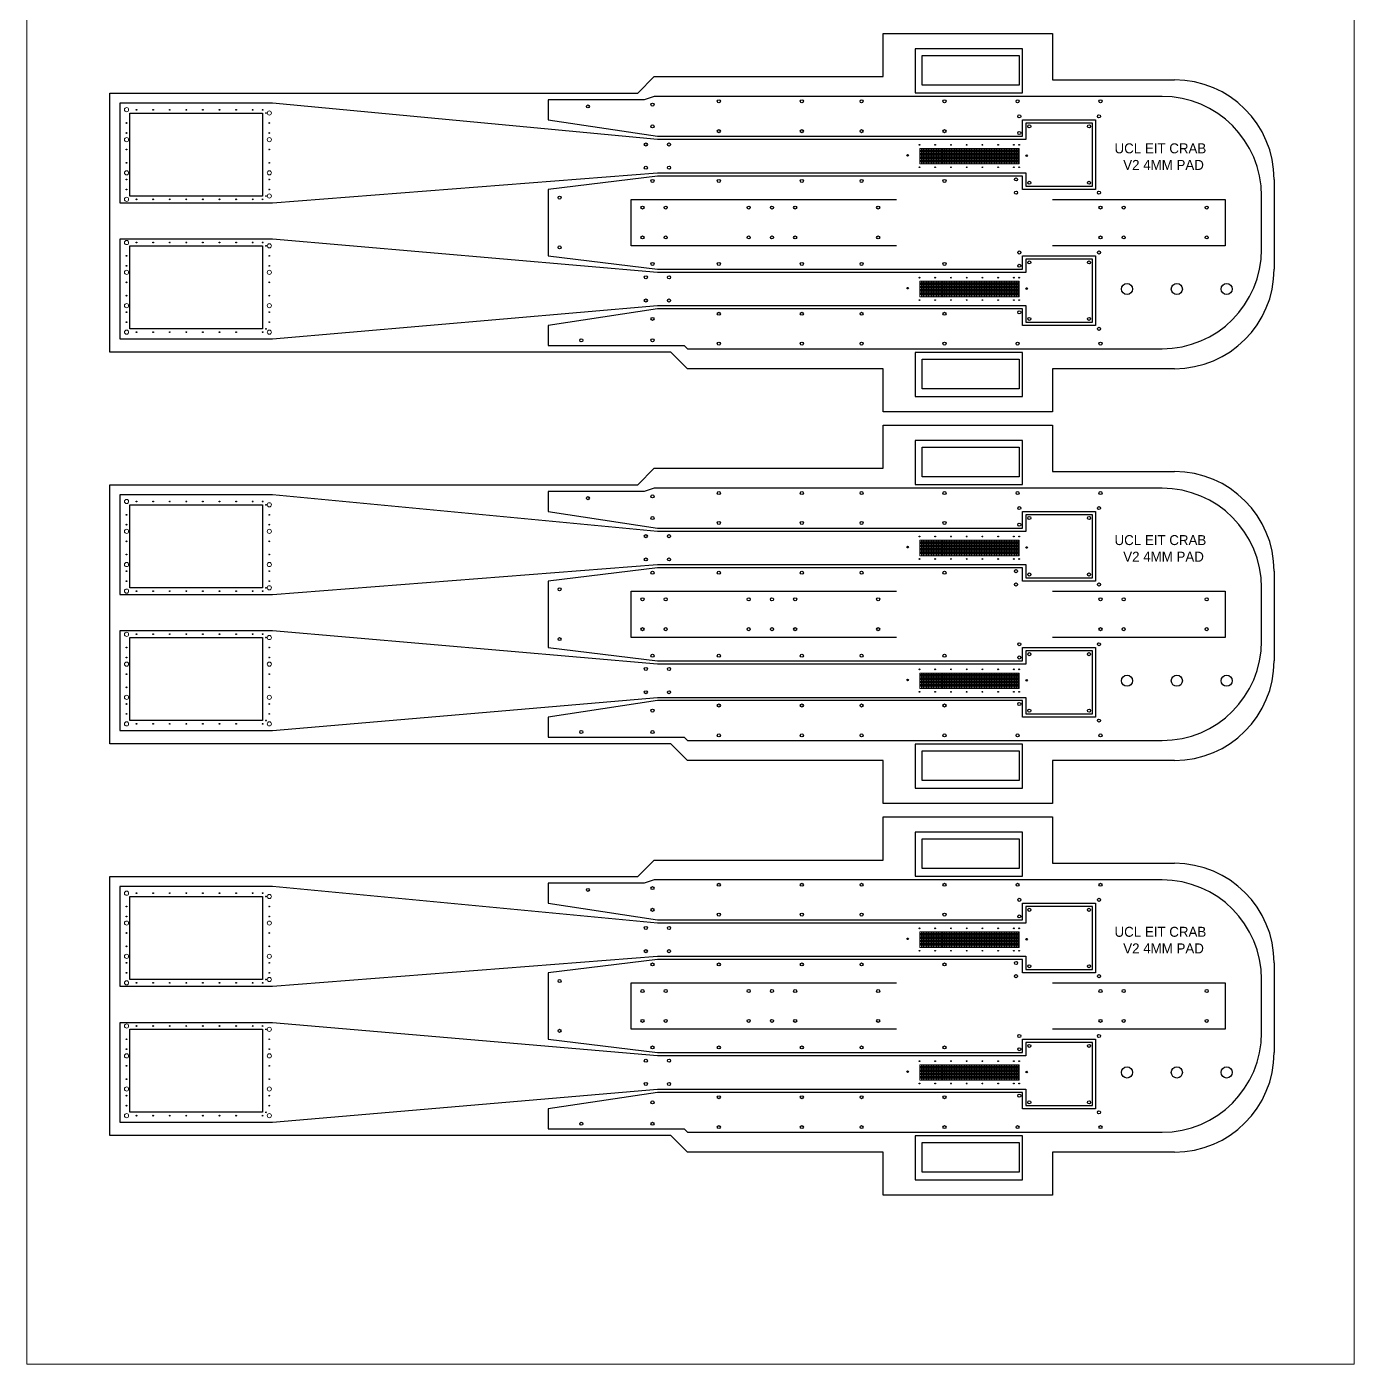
# Model space of a CAD drawing. Header units: millimetres. Extents: x 43.3 to 83.3, y 94.2 to 164.2.
# Drawn here: x 43.29 to 83.29, y 94.21 to 134.5 of the extents above; entities that cross this region are included whole.
import ezdxf

# ---------------------------------------------------------------- set-up
doc = ezdxf.new("R2010")
doc.units = ezdxf.units.MM
for name, color, linetype in [('Foil', 5, 'Continuous'), ('Opening', 1, 'Continuous'), ('Outline', 3, 'Continuous'), ('Rasters', 6, 'Continuous')]:
    doc.layers.add(name, color=color, linetype=linetype)

# ---------------------------------------------------------------- blocks, each defined once
blk = doc.blocks.new('*U44')
at = {"layer": 'Rasters'}
blk.add_line((0, 0.233), (0, -0.233), dxfattribs=at)
blk = doc.blocks.new('*U45')
at = {"layer": 'Rasters', "color": 0, "linetype": 'ByBlock', "lineweight": -2, "transparency": 16777216}
for p in [(0, 0), (0.05, 0), (0.1, 0), (0.15, 0), (0.2, 0), (0.25, 0), (0.3, 0), (0.35, 0), (0.4, 0), (0.45, 0), (0.5, 0), (0.55, 0), (0.6, 0), (0.65, 0), (0.7, 0), (0.75, 0), (0.8, 0), (0.85, 0), (0.9, 0), (0.95, 0), (1, 0), (1.05, 0), (1.1, 0), (1.15, 0), (1.2, 0), (1.25, 0), (1.3, 0), (1.35, 0), (1.4, 0), (1.45, 0), (1.5, 0), (1.55, 0), (1.6, 0), (1.65, 0), (1.7, 0), (1.75, 0), (1.8, 0), (1.85, 0), (1.9, 0), (1.95, 0), (2, 0), (2.05, 0), (2.1, 0), (2.15, 0), (2.2, 0), (2.25, 0), (2.3, 0), (2.35, 0), (2.4, 0), (2.45, 0), (2.5, 0), (2.55, 0), (2.6, 0), (2.65, 0), (2.7, 0), (2.75, 0), (2.8, 0), (2.85, 0), (2.9, 0)]:
    blk.add_blockref('*U44', p, dxfattribs=at)
blk = doc.blocks.new('*U48')
at = {"layer": 'Rasters'}
blk.add_line((0, 0.233), (0, -0.233), dxfattribs=at)
blk = doc.blocks.new('*U49')
at = {"layer": 'Rasters', "color": 0, "linetype": 'ByBlock', "lineweight": -2, "transparency": 16777216}
for p in [(0, 0), (0.05, 0), (0.1, 0), (0.15, 0), (0.2, 0), (0.25, 0), (0.3, 0), (0.35, 0), (0.4, 0), (0.45, 0), (0.5, 0), (0.55, 0), (0.6, 0), (0.65, 0), (0.7, 0), (0.75, 0), (0.8, 0), (0.85, 0), (0.9, 0), (0.95, 0), (1, 0), (1.05, 0), (1.1, 0), (1.15, 0), (1.2, 0), (1.25, 0), (1.3, 0), (1.35, 0), (1.4, 0), (1.45, 0), (1.5, 0), (1.55, 0), (1.6, 0), (1.65, 0), (1.7, 0), (1.75, 0), (1.8, 0), (1.85, 0), (1.9, 0), (1.95, 0), (2, 0), (2.05, 0), (2.1, 0), (2.15, 0), (2.2, 0), (2.25, 0), (2.3, 0), (2.35, 0), (2.4, 0), (2.45, 0), (2.5, 0), (2.55, 0), (2.6, 0), (2.65, 0), (2.7, 0), (2.75, 0), (2.8, 0), (2.85, 0), (2.9, 0)]:
    blk.add_blockref('*U48', p, dxfattribs=at)
blk = doc.blocks.new('*U52')
at = {"layer": 'Rasters'}
blk.add_line((0, 0.233), (0, -0.233), dxfattribs=at)
blk = doc.blocks.new('*U53')
at = {"layer": 'Rasters', "color": 0, "linetype": 'ByBlock', "lineweight": -2, "transparency": 16777216}
for p in [(0, 0), (0.05, 0), (0.1, 0), (0.15, 0), (0.2, 0), (0.25, 0), (0.3, 0), (0.35, 0), (0.4, 0), (0.45, 0), (0.5, 0), (0.55, 0), (0.6, 0), (0.65, 0), (0.7, 0), (0.75, 0), (0.8, 0), (0.85, 0), (0.9, 0), (0.95, 0), (1, 0), (1.05, 0), (1.1, 0), (1.15, 0), (1.2, 0), (1.25, 0), (1.3, 0), (1.35, 0), (1.4, 0), (1.45, 0), (1.5, 0), (1.55, 0), (1.6, 0), (1.65, 0), (1.7, 0), (1.75, 0), (1.8, 0), (1.85, 0), (1.9, 0), (1.95, 0), (2, 0), (2.05, 0), (2.1, 0), (2.15, 0), (2.2, 0), (2.25, 0), (2.3, 0), (2.35, 0), (2.4, 0), (2.45, 0), (2.5, 0), (2.55, 0), (2.6, 0), (2.65, 0), (2.7, 0), (2.75, 0), (2.8, 0), (2.85, 0), (2.9, 0)]:
    blk.add_blockref('*U52', p, dxfattribs=at)
blk = doc.blocks.new('*U56')
at = {"layer": 'Rasters'}
blk.add_line((0, 0.233), (0, -0.233), dxfattribs=at)
blk = doc.blocks.new('*U57')
at = {"layer": 'Rasters', "color": 0, "linetype": 'ByBlock', "lineweight": -2, "transparency": 16777216}
for p in [(0, 0), (0.05, 0), (0.1, 0), (0.15, 0), (0.2, 0), (0.25, 0), (0.3, 0), (0.35, 0), (0.4, 0), (0.45, 0), (0.5, 0), (0.55, 0), (0.6, 0), (0.65, 0), (0.7, 0), (0.75, 0), (0.8, 0), (0.85, 0), (0.9, 0), (0.95, 0), (1, 0), (1.05, 0), (1.1, 0), (1.15, 0), (1.2, 0), (1.25, 0), (1.3, 0), (1.35, 0), (1.4, 0), (1.45, 0), (1.5, 0), (1.55, 0), (1.6, 0), (1.65, 0), (1.7, 0), (1.75, 0), (1.8, 0), (1.85, 0), (1.9, 0), (1.95, 0), (2, 0), (2.05, 0), (2.1, 0), (2.15, 0), (2.2, 0), (2.25, 0), (2.3, 0), (2.35, 0), (2.4, 0), (2.45, 0), (2.5, 0), (2.55, 0), (2.6, 0), (2.65, 0), (2.7, 0), (2.75, 0), (2.8, 0), (2.85, 0), (2.9, 0)]:
    blk.add_blockref('*U56', p, dxfattribs=at)
blk = doc.blocks.new('*U60')
at = {"layer": 'Rasters'}
blk.add_line((0, 0.233), (0, -0.233), dxfattribs=at)
blk = doc.blocks.new('*U61')
at = {"layer": 'Rasters', "color": 0, "linetype": 'ByBlock', "lineweight": -2, "transparency": 16777216}
for p in [(0, 0), (0.05, 0), (0.1, 0), (0.15, 0), (0.2, 0), (0.25, 0), (0.3, 0), (0.35, 0), (0.4, 0), (0.45, 0), (0.5, 0), (0.55, 0), (0.6, 0), (0.65, 0), (0.7, 0), (0.75, 0), (0.8, 0), (0.85, 0), (0.9, 0), (0.95, 0), (1, 0), (1.05, 0), (1.1, 0), (1.15, 0), (1.2, 0), (1.25, 0), (1.3, 0), (1.35, 0), (1.4, 0), (1.45, 0), (1.5, 0), (1.55, 0), (1.6, 0), (1.65, 0), (1.7, 0), (1.75, 0), (1.8, 0), (1.85, 0), (1.9, 0), (1.95, 0), (2, 0), (2.05, 0), (2.1, 0), (2.15, 0), (2.2, 0), (2.25, 0), (2.3, 0), (2.35, 0), (2.4, 0), (2.45, 0), (2.5, 0), (2.55, 0), (2.6, 0), (2.65, 0), (2.7, 0), (2.75, 0), (2.8, 0), (2.85, 0), (2.9, 0)]:
    blk.add_blockref('*U60', p, dxfattribs=at)
blk = doc.blocks.new('*U64')
at = {"layer": 'Rasters'}
blk.add_line((0, 0.233), (0, -0.233), dxfattribs=at)
blk = doc.blocks.new('*U65')
at = {"layer": 'Rasters', "color": 0, "linetype": 'ByBlock', "lineweight": -2, "transparency": 16777216}
for p in [(0, 0), (0.05, 0), (0.1, 0), (0.15, 0), (0.2, 0), (0.25, 0), (0.3, 0), (0.35, 0), (0.4, 0), (0.45, 0), (0.5, 0), (0.55, 0), (0.6, 0), (0.65, 0), (0.7, 0), (0.75, 0), (0.8, 0), (0.85, 0), (0.9, 0), (0.95, 0), (1, 0), (1.05, 0), (1.1, 0), (1.15, 0), (1.2, 0), (1.25, 0), (1.3, 0), (1.35, 0), (1.4, 0), (1.45, 0), (1.5, 0), (1.55, 0), (1.6, 0), (1.65, 0), (1.7, 0), (1.75, 0), (1.8, 0), (1.85, 0), (1.9, 0), (1.95, 0), (2, 0), (2.05, 0), (2.1, 0), (2.15, 0), (2.2, 0), (2.25, 0), (2.3, 0), (2.35, 0), (2.4, 0), (2.45, 0), (2.5, 0), (2.55, 0), (2.6, 0), (2.65, 0), (2.7, 0), (2.75, 0), (2.8, 0), (2.85, 0), (2.9, 0)]:
    blk.add_blockref('*U64', p, dxfattribs=at)

msp = doc.modelspace()

# ---------------------------------------------------------------- linework, layer by layer
at = {"layer": 'Foil'}
for p, q in [((73.2, 133.836), (70.057, 133.836)), ((70.057, 133.836), (70.057, 132.51)), ((73.3, 133.836), (73.2, 133.836)), ((73.3, 132.51), (73.3, 133.836)), ((70.275, 133.635), (73.2, 133.635)), ((70.275, 132.74), (70.275, 133.635)), ((73.2, 133.635), (73.2, 132.74)), ((73.2, 132.74), (70.275, 132.74)), ((50.7, 132.2), (46.1, 132.2)), ((46.1, 132.2), (46.1, 129.2)), ((62.3, 131.1), (50.7, 132.2)), ((61.9, 132.3), (59, 132.3)), ((59, 132.3), (59, 131.7)), ((62.2, 132.4), (61.9, 132.3)), ((69.7, 132.4), (62.2, 132.4)), ((73.4, 132.4), (69.7, 132.4)), ((70.057, 132.51), (73.2, 132.51)), ((73.2, 132.51), (73.3, 132.51)), ((75.4, 132.4), (73.4, 132.4)), ((75.5, 132.4), (75.4, 132.4)), ((77.5, 132.4), (75.5, 132.4)), ((59, 131.7), (62.3, 131.2)), ((73.3, 131.2), (73.3, 131.7)), ((73.3, 131.7), (73.4, 131.7)), ((73.4, 131.7), (75.5, 131.7)), ((75.4, 131.6), (73.4, 131.6)), ((73.4, 131.6), (73.4, 131.1)), ((75.4, 129.7), (75.4, 131.6)), ((75.5, 131.7), (75.5, 130.6)), ((62.3, 131.2), (62.4, 131.2)), ((66.9, 131.1), (62.3, 131.1)), ((62.4, 131.2), (67.1, 131.2)), ((69.7, 131.1), (66.9, 131.1)), ((67.1, 131.2), (69.7, 131.2)), ((69.7, 131.2), (73.3, 131.2)), ((73.4, 131.1), (69.7, 131.1)), ((75.5, 130.6), (75.5, 129.6)), ((50.7, 129.2), (62.3, 130.1)), ((62.3, 130), (59, 129.6)), ((62.3, 130.1), (63.2, 130.1)), ((63.3, 130), (62.3, 130)), ((63.2, 130.1), (66.9, 130.1)), ((67, 130), (63.3, 130)), ((66.9, 130.1), (69.7, 130.1)), ((69.7, 130), (67, 130)), ((69.7, 130.1), (73.4, 130.1)), ((73.2, 130), (69.7, 130)), ((73.3, 130), (73.2, 130)), ((73.3, 129.6), (73.3, 130)), ((73.4, 130.1), (73.4, 129.7)), ((59, 129.6), (59, 127.6)), ((73.4, 129.6), (73.3, 129.6)), ((73.4, 129.7), (75.4, 129.7)), ((75.5, 129.6), (73.4, 129.6)), ((80.5, 127.8), (80.5, 129.4)), ((46.1, 129.2), (50.7, 129.2)), ((46.1, 128.1), (46.1, 125.1)), ((50.7, 128.1), (46.1, 128.1)), ((62.3, 127.1), (50.7, 128.1)), ((59, 127.6), (62.3, 127.2)), ((73.3, 127.2), (73.3, 127.6)), ((73.3, 127.6), (73.4, 127.6)), ((73.4, 127.6), (75.5, 127.6)), ((75.4, 127.5), (73.4, 127.5)), ((73.4, 127.5), (73.4, 127.1)), ((75.4, 125.6), (75.4, 127.5)), ((75.5, 127.6), (75.5, 126.6)), ((62.3, 127.2), (63.4, 127.2)), ((63.3, 127.1), (62.3, 127.1)), ((66.9, 127.1), (63.3, 127.1)), ((63.4, 127.2), (67, 127.2)), ((69.7, 127.1), (66.9, 127.1)), ((67, 127.2), (69.7, 127.2)), ((69.7, 127.2), (73.3, 127.2)), ((73.4, 127.1), (69.7, 127.1)), ((75.5, 126.6), (75.5, 125.5)), ((50.7, 125.1), (62.3, 126.1)), ((62.3, 126), (59, 125.5)), ((62.3, 126.1), (63.2, 126.1)), ((63.4, 126), (62.3, 126)), ((63.2, 126.1), (66.9, 126.1)), ((67.1, 126), (63.4, 126)), ((66.9, 126.1), (69.7, 126.1)), ((69.7, 126), (67.1, 126)), ((69.7, 126.1), (73.4, 126.1)), ((73.2, 126), (69.7, 126)), ((73.3, 126), (73.2, 126)), ((73.3, 125.5), (73.3, 126)), ((73.4, 126.1), (73.4, 125.6)), ((59, 125.5), (59, 124.9)), ((73.4, 125.5), (73.3, 125.5)), ((73.4, 125.6), (75.4, 125.6)), ((75.5, 125.5), (73.4, 125.5)), ((46.1, 125.1), (50.7, 125.1)), ((59, 124.9), (63.1, 124.9)), ((63.1, 124.9), (63.2, 124.8)), ((63.2, 124.8), (69.7, 124.8)), ((69.7, 124.8), (73.2, 124.8)), ((73.2, 124.691), (70.057, 124.691)), ((70.057, 124.691), (70.057, 123.365)), ((73.2, 124.8), (75.4, 124.8)), ((73.3, 124.691), (73.2, 124.691)), ((73.3, 123.365), (73.3, 124.691)), ((75.4, 124.8), (75.5, 124.8)), ((75.5, 124.8), (77.5, 124.8)), ((70.275, 124.49), (73.2, 124.49)), ((70.275, 123.595), (70.275, 124.49)), ((73.2, 124.49), (73.2, 123.595)), ((70.057, 123.365), (73.2, 123.365)), ((73.2, 123.595), (70.275, 123.595)), ((73.2, 123.365), (73.3, 123.365)), ((73.2, 122.036), (70.057, 122.036)), ((70.057, 122.036), (70.057, 120.71)), ((70.275, 121.835), (73.2, 121.835)), ((70.275, 120.94), (70.275, 121.835)), ((73.3, 122.036), (73.2, 122.036)), ((73.2, 121.835), (73.2, 120.94)), ((73.3, 120.71), (73.3, 122.036)), ((73.2, 120.94), (70.275, 120.94)), ((61.9, 120.5), (59, 120.5)), ((59, 120.5), (59, 119.9)), ((62.2, 120.6), (61.9, 120.5)), ((69.7, 120.6), (62.2, 120.6)), ((73.4, 120.6), (69.7, 120.6)), ((70.057, 120.71), (73.2, 120.71)), ((73.2, 120.71), (73.3, 120.71)), ((75.4, 120.6), (73.4, 120.6)), ((75.5, 120.6), (75.4, 120.6)), ((77.5, 120.6), (75.5, 120.6)), ((50.7, 120.4), (46.1, 120.4)), ((46.1, 120.4), (46.1, 117.4)), ((62.3, 119.3), (50.7, 120.4)), ((59, 119.9), (62.3, 119.4)), ((73.3, 119.4), (73.3, 119.9)), ((73.3, 119.9), (73.4, 119.9)), ((73.4, 119.9), (75.5, 119.9)), ((75.4, 119.8), (73.4, 119.8)), ((73.4, 119.8), (73.4, 119.3)), ((75.4, 117.9), (75.4, 119.8)), ((75.5, 119.9), (75.5, 118.8)), ((62.3, 119.4), (62.4, 119.4)), ((66.9, 119.3), (62.3, 119.3)), ((62.4, 119.4), (67.1, 119.4)), ((69.7, 119.3), (66.9, 119.3)), ((67.1, 119.4), (69.7, 119.4)), ((69.7, 119.4), (73.3, 119.4)), ((73.4, 119.3), (69.7, 119.3)), ((75.5, 118.8), (75.5, 117.8)), ((50.7, 117.4), (62.3, 118.3)), ((62.3, 118.2), (59, 117.8)), ((62.3, 118.3), (63.2, 118.3)), ((63.3, 118.2), (62.3, 118.2)), ((63.2, 118.3), (66.9, 118.3)), ((67, 118.2), (63.3, 118.2)), ((66.9, 118.3), (69.7, 118.3)), ((69.7, 118.2), (67, 118.2)), ((69.7, 118.3), (73.4, 118.3)), ((73.2, 118.2), (69.7, 118.2)), ((73.3, 118.2), (73.2, 118.2)), ((73.3, 117.8), (73.3, 118.2)), ((73.4, 118.3), (73.4, 117.9)), ((59, 117.8), (59, 115.8)), ((73.4, 117.8), (73.3, 117.8)), ((73.4, 117.9), (75.4, 117.9)), ((75.5, 117.8), (73.4, 117.8)), ((46.1, 117.4), (50.7, 117.4)), ((80.5, 116), (80.5, 117.6)), ((46.1, 116.3), (46.1, 113.3)), ((50.7, 116.3), (46.1, 116.3)), ((62.3, 115.3), (50.7, 116.3)), ((59, 115.8), (62.3, 115.4)), ((73.3, 115.4), (73.3, 115.8)), ((73.3, 115.8), (73.4, 115.8)), ((73.4, 115.8), (75.5, 115.8)), ((75.4, 115.7), (73.4, 115.7)), ((73.4, 115.7), (73.4, 115.3)), ((75.4, 113.8), (75.4, 115.7)), ((75.5, 115.8), (75.5, 114.8)), ((62.3, 115.4), (63.4, 115.4)), ((63.3, 115.3), (62.3, 115.3)), ((66.9, 115.3), (63.3, 115.3)), ((63.4, 115.4), (67, 115.4)), ((69.7, 115.3), (66.9, 115.3)), ((67, 115.4), (69.7, 115.4)), ((69.7, 115.4), (73.3, 115.4)), ((73.4, 115.3), (69.7, 115.3)), ((75.5, 114.8), (75.5, 113.7)), ((50.7, 113.3), (62.3, 114.3)), ((62.3, 114.2), (59, 113.7)), ((62.3, 114.3), (63.2, 114.3)), ((63.4, 114.2), (62.3, 114.2)), ((63.2, 114.3), (66.9, 114.3)), ((67.1, 114.2), (63.4, 114.2)), ((66.9, 114.3), (69.7, 114.3)), ((69.7, 114.2), (67.1, 114.2)), ((69.7, 114.3), (73.4, 114.3)), ((73.2, 114.2), (69.7, 114.2)), ((73.3, 114.2), (73.2, 114.2)), ((73.3, 113.7), (73.3, 114.2)), ((73.4, 114.3), (73.4, 113.8)), ((59, 113.7), (59, 113.1)), ((73.4, 113.7), (73.3, 113.7)), ((73.4, 113.8), (75.4, 113.8)), ((75.5, 113.7), (73.4, 113.7)), ((46.1, 113.3), (50.7, 113.3)), ((59, 113.1), (63.1, 113.1)), ((63.1, 113.1), (63.2, 113)), ((63.2, 113), (69.7, 113)), ((69.7, 113), (73.2, 113)), ((73.2, 112.891), (70.057, 112.891)), ((70.057, 112.891), (70.057, 111.565)), ((73.2, 113), (75.4, 113)), ((73.3, 112.891), (73.2, 112.891)), ((73.3, 111.565), (73.3, 112.891)), ((75.4, 113), (75.5, 113)), ((75.5, 113), (77.5, 113)), ((70.275, 112.69), (73.2, 112.69)), ((70.275, 111.795), (70.275, 112.69)), ((73.2, 112.69), (73.2, 111.795)), ((73.2, 111.795), (70.275, 111.795)), ((70.057, 111.565), (73.2, 111.565)), ((73.2, 111.565), (73.3, 111.565)), ((73.2, 110.236), (70.057, 110.236)), ((70.057, 110.236), (70.057, 108.91)), ((70.275, 110.035), (73.2, 110.035)), ((70.275, 109.14), (70.275, 110.035)), ((73.3, 110.236), (73.2, 110.236)), ((73.2, 110.035), (73.2, 109.14)), ((73.3, 108.91), (73.3, 110.236)), ((62.2, 108.8), (61.9, 108.7)), ((69.7, 108.8), (62.2, 108.8)), ((73.4, 108.8), (69.7, 108.8)), ((70.057, 108.91), (73.2, 108.91)), ((73.2, 109.14), (70.275, 109.14)), ((73.2, 108.91), (73.3, 108.91)), ((75.4, 108.8), (73.4, 108.8)), ((75.5, 108.8), (75.4, 108.8)), ((77.5, 108.8), (75.5, 108.8)), ((50.7, 108.6), (46.1, 108.6)), ((46.1, 108.6), (46.1, 105.6)), ((62.3, 107.5), (50.7, 108.6)), ((61.9, 108.7), (59, 108.7)), ((59, 108.7), (59, 108.1)), ((59, 108.1), (62.3, 107.6)), ((73.3, 107.6), (73.3, 108.1)), ((73.3, 108.1), (73.4, 108.1)), ((73.4, 108.1), (75.5, 108.1)), ((75.4, 108), (73.4, 108)), ((73.4, 108), (73.4, 107.5)), ((75.4, 106.1), (75.4, 108)), ((75.5, 108.1), (75.5, 107)), ((62.3, 107.6), (62.4, 107.6)), ((62.4, 107.6), (67.1, 107.6)), ((67.1, 107.6), (69.7, 107.6)), ((69.7, 107.6), (73.3, 107.6)), ((66.9, 107.5), (62.3, 107.5)), ((69.7, 107.5), (66.9, 107.5)), ((73.4, 107.5), (69.7, 107.5)), ((75.5, 107), (75.5, 106)), ((50.7, 105.6), (62.3, 106.5)), ((62.3, 106.4), (59, 106)), ((62.3, 106.5), (63.2, 106.5)), ((63.3, 106.4), (62.3, 106.4)), ((63.2, 106.5), (66.9, 106.5)), ((67, 106.4), (63.3, 106.4)), ((66.9, 106.5), (69.7, 106.5)), ((69.7, 106.4), (67, 106.4)), ((69.7, 106.5), (73.4, 106.5)), ((73.2, 106.4), (69.7, 106.4)), ((73.3, 106.4), (73.2, 106.4)), ((73.3, 106), (73.3, 106.4)), ((73.4, 106.5), (73.4, 106.1)), ((59, 106), (59, 104)), ((73.4, 106), (73.3, 106)), ((73.4, 106.1), (75.4, 106.1)), ((75.5, 106), (73.4, 106)), ((46.1, 105.6), (50.7, 105.6)), ((80.5, 104.2), (80.5, 105.8)), ((46.1, 104.5), (46.1, 101.5)), ((50.7, 104.5), (46.1, 104.5)), ((62.3, 103.5), (50.7, 104.5)), ((59, 104), (62.3, 103.6)), ((73.3, 103.6), (73.3, 104)), ((73.3, 104), (73.4, 104)), ((73.4, 104), (75.5, 104)), ((75.5, 104), (75.5, 103)), ((62.3, 103.6), (63.4, 103.6)), ((63.4, 103.6), (67, 103.6)), ((67, 103.6), (69.7, 103.6)), ((69.7, 103.6), (73.3, 103.6)), ((75.4, 103.9), (73.4, 103.9)), ((73.4, 103.9), (73.4, 103.5)), ((75.4, 102), (75.4, 103.9)), ((63.3, 103.5), (62.3, 103.5)), ((66.9, 103.5), (63.3, 103.5)), ((69.7, 103.5), (66.9, 103.5)), ((73.4, 103.5), (69.7, 103.5)), ((75.5, 103), (75.5, 101.9)), ((50.7, 101.5), (62.3, 102.5)), ((62.3, 102.4), (59, 101.9)), ((62.3, 102.5), (63.2, 102.5)), ((63.4, 102.4), (62.3, 102.4)), ((63.2, 102.5), (66.9, 102.5)), ((67.1, 102.4), (63.4, 102.4)), ((66.9, 102.5), (69.7, 102.5)), ((69.7, 102.4), (67.1, 102.4)), ((69.7, 102.5), (73.4, 102.5)), ((73.2, 102.4), (69.7, 102.4)), ((73.3, 102.4), (73.2, 102.4)), ((73.3, 101.9), (73.3, 102.4)), ((73.4, 102.5), (73.4, 102)), ((73.4, 102), (75.4, 102)), ((59, 101.9), (59, 101.3)), ((73.4, 101.9), (73.3, 101.9)), ((75.5, 101.9), (73.4, 101.9)), ((46.1, 101.5), (50.7, 101.5)), ((59, 101.3), (63.1, 101.3)), ((63.1, 101.3), (63.2, 101.2)), ((63.2, 101.2), (69.7, 101.2)), ((69.7, 101.2), (73.2, 101.2)), ((73.2, 101.2), (75.4, 101.2)), ((75.4, 101.2), (75.5, 101.2)), ((75.5, 101.2), (77.5, 101.2)), ((73.2, 101.091), (70.057, 101.091)), ((70.057, 101.091), (70.057, 99.765)), ((70.275, 100.89), (73.2, 100.89)), ((70.275, 99.995), (70.275, 100.89)), ((73.3, 101.091), (73.2, 101.091)), ((73.2, 100.89), (73.2, 99.995)), ((73.3, 99.765), (73.3, 101.091)), ((73.2, 99.995), (70.275, 99.995)), ((70.057, 99.765), (73.2, 99.765)), ((73.2, 99.765), (73.3, 99.765))]:
    msp.add_line(p, q, dxfattribs=at)
for centre, radius in [((62.146, 132.154), 0.0463), ((64.146, 132.254), 0.0463), ((66.646, 132.254), 0.0463), ((68.446, 132.254), 0.0463), ((70.946, 132.254), 0.0463), ((73.146, 132.254), 0.0463), ((75.646, 132.254), 0.0463), ((46.6, 132), 0.0114), ((47.1, 132), 0.0114), ((47.6, 132), 0.0114), ((48.1, 132), 0.0114), ((48.6, 132), 0.0114), ((49.1, 132), 0.0114), ((49.6, 132), 0.0114), ((50.1, 132), 0.0114), ((50.4, 132), 0.0114), ((50.5, 131.9), 0.0114), ((60.2, 132.1), 0.0463), ((73.2, 131.8), 0.0463), ((75.6, 131.8), 0.0463), ((46.3, 131.6), 0.0114), ((50.6, 131.6), 0.0114), ((62.146, 131.5), 0.0463), ((64.146, 131.354), 0.0463), ((66.646, 131.354), 0.0463), ((68.446, 131.354), 0.0463), ((70.946, 131.354), 0.0463), ((73.2, 131.3), 0.0463), ((73.5, 131.5), 0.0463), ((75.3, 131.5), 0.0463), ((46.3, 131.3), 0.0114), ((50.6, 131.3), 0.0114), ((61.946, 130.954), 0.0463), ((62.646, 130.954), 0.0463), ((70.193, 130.943), 0.0114), ((70.666, 130.943), 0.0114), ((71.14, 130.943), 0.0114), ((71.614, 130.943), 0.0114), ((72.087, 130.943), 0.0114), ((72.561, 130.943), 0.0114), ((73.035, 130.943), 0.0114), ((73.193, 130.943), 0.0114), ((46.3, 130.8), 0.0114), ((50.6, 130.8), 0.0114), ((69.834, 130.625), 0.0239), ((73.424, 130.614), 0.0239), ((46.3, 130.4), 0.0114), ((50.6, 130.4), 0.0114), ((61.946, 130.254), 0.0463), ((62.646, 130.254), 0.0463), ((70.193, 130.267), 0.0114), ((70.666, 130.267), 0.0114), ((71.14, 130.267), 0.0114), ((71.614, 130.267), 0.0114), ((72.087, 130.267), 0.0114), ((72.561, 130.267), 0.0114), ((73.035, 130.267), 0.0114), ((73.193, 130.267), 0.0114), ((46.3, 129.9), 0.0114), ((50.6, 129.9), 0.0114), ((62.146, 129.854), 0.0463), ((64.146, 129.854), 0.0463), ((66.646, 129.854), 0.0463), ((68.446, 129.854), 0.0463), ((70.946, 129.854), 0.0463), ((73.1, 129.9), 0.0463), ((73.5, 129.8), 0.0463), ((75.3, 129.8), 0.0463), ((46.3, 129.6), 0.0114), ((50.5, 129.4), 0.0114), ((50.6, 129.6), 0.0114), ((59.346, 129.354), 0.0463), ((73.1, 129.5), 0.0463), ((75.6, 129.5), 0.0463), ((46.6, 129.3), 0.0114), ((47.1, 129.3), 0.0114), ((47.6, 129.3), 0.0114), ((48.1, 129.3), 0.0114), ((48.6, 129.3), 0.0114), ((49.1, 129.3), 0.0114), ((49.6, 129.3), 0.0114), ((50.1, 129.3), 0.0114), ((50.4, 129.3), 0.0114), ((61.846, 129.054), 0.0463), ((62.546, 129.054), 0.0463), ((65.046, 129.054), 0.0463), ((65.746, 129.054), 0.0463), ((66.446, 129.054), 0.0463), ((68.946, 129.054), 0.0463), ((75.646, 129.054), 0.0463), ((76.346, 129.054), 0.0463), ((78.846, 129.054), 0.0463), ((61.846, 128.154), 0.0463), ((62.546, 128.154), 0.0463), ((65.046, 128.154), 0.0463), ((65.746, 128.154), 0.0463), ((66.446, 128.154), 0.0463), ((68.946, 128.154), 0.0463), ((75.646, 128.154), 0.0463), ((76.346, 128.154), 0.0463), ((78.846, 128.154), 0.0463), ((46.6, 128), 0.0114), ((47.1, 128), 0.0114), ((47.6, 128), 0.0114), ((48.1, 128), 0.0114), ((48.6, 128), 0.0114), ((49.1, 128), 0.0114), ((49.6, 128), 0.0114), ((50.1, 128), 0.0114), ((50.4, 128), 0.0114), ((50.5, 127.9), 0.0114), ((59.346, 127.854), 0.0463), ((73.2, 127.7), 0.0463), ((75.6, 127.7), 0.0463), ((46.3, 127.6), 0.0114), ((50.6, 127.6), 0.0114), ((62.146, 127.354), 0.0463), ((64.146, 127.354), 0.0463), ((66.646, 127.354), 0.0463), ((68.446, 127.354), 0.0463), ((70.946, 127.354), 0.0463), ((73.2, 127.3), 0.0463), ((73.5, 127.4), 0.0463), ((75.3, 127.4), 0.0463), ((46.3, 127.3), 0.0114), ((50.6, 127.3), 0.0114), ((61.946, 126.954), 0.0463), ((62.646, 126.954), 0.0463), ((70.193, 126.943), 0.0114), ((70.666, 126.943), 0.0114), ((71.14, 126.943), 0.0114), ((71.614, 126.943), 0.0114), ((72.087, 126.943), 0.0114), ((72.561, 126.943), 0.0114), ((73.035, 126.943), 0.0114), ((73.193, 126.943), 0.0114), ((46.3, 126.8), 0.0114), ((50.6, 126.8), 0.0114), ((69.834, 126.625), 0.0239), ((73.424, 126.614), 0.0239), ((76.446, 126.6), 0.168), ((77.946, 126.6), 0.168), ((79.446, 126.6), 0.168), ((46.3, 126.4), 0.0114), ((50.6, 126.4), 0.0114), ((61.946, 126.254), 0.0463), ((62.646, 126.254), 0.0463), ((70.193, 126.267), 0.0114), ((70.666, 126.267), 0.0114), ((71.14, 126.267), 0.0114), ((71.614, 126.267), 0.0114), ((72.087, 126.267), 0.0114), ((72.561, 126.267), 0.0114), ((73.035, 126.267), 0.0114), ((73.193, 126.267), 0.0114), ((46.3, 125.9), 0.0114), ((50.6, 125.9), 0.0114), ((62.146, 125.7), 0.0463), ((64.146, 125.854), 0.0463), ((66.646, 125.854), 0.0463), ((68.446, 125.854), 0.0463), ((70.946, 125.854), 0.0463), ((73.2, 125.9), 0.0463), ((73.5, 125.7), 0.0463), ((75.3, 125.7), 0.0463), ((46.3, 125.6), 0.0114), ((46.6, 125.3), 0.0114), ((47.1, 125.3), 0.0114), ((47.6, 125.3), 0.0114), ((48.1, 125.3), 0.0114), ((48.6, 125.3), 0.0114), ((49.1, 125.3), 0.0114), ((49.6, 125.3), 0.0114), ((50.4, 125.3), 0.0114), ((50.5, 125.4), 0.0114), ((50.6, 125.6), 0.0114), ((75.6, 125.4), 0.0463), ((60, 125.054), 0.0463), ((62.146, 125.054), 0.0463), ((64.146, 124.954), 0.0463), ((66.646, 124.954), 0.0463), ((68.446, 124.954), 0.0463), ((70.946, 124.954), 0.0463), ((73.146, 124.954), 0.0463), ((75.646, 124.954), 0.0463), ((64.146, 120.454), 0.0463), ((66.646, 120.454), 0.0463), ((68.446, 120.454), 0.0463), ((70.946, 120.454), 0.0463), ((73.146, 120.454), 0.0463), ((75.646, 120.454), 0.0463), ((46.6, 120.2), 0.0114), ((47.1, 120.2), 0.0114), ((47.6, 120.2), 0.0114), ((48.1, 120.2), 0.0114), ((48.6, 120.2), 0.0114), ((49.1, 120.2), 0.0114), ((49.6, 120.2), 0.0114), ((50.1, 120.2), 0.0114), ((50.4, 120.2), 0.0114), ((50.5, 120.1), 0.0114), ((60.2, 120.3), 0.0463), ((62.146, 120.354), 0.0463), ((46.3, 119.8), 0.0114), ((50.6, 119.8), 0.0114), ((62.146, 119.7), 0.0463), ((73.2, 120), 0.0463), ((73.5, 119.7), 0.0463), ((75.3, 119.7), 0.0463), ((75.6, 120), 0.0463), ((46.3, 119.5), 0.0114), ((50.6, 119.5), 0.0114), ((64.146, 119.554), 0.0463), ((66.646, 119.554), 0.0463), ((68.446, 119.554), 0.0463), ((70.946, 119.554), 0.0463), ((73.2, 119.5), 0.0463), ((46.3, 119), 0.0114), ((50.6, 119), 0.0114), ((61.946, 119.154), 0.0463), ((62.646, 119.154), 0.0463), ((70.193, 119.143), 0.0114), ((70.666, 119.143), 0.0114), ((71.14, 119.143), 0.0114), ((71.614, 119.143), 0.0114), ((72.087, 119.143), 0.0114), ((72.561, 119.143), 0.0114), ((73.035, 119.143), 0.0114), ((73.193, 119.143), 0.0114), ((46.3, 118.6), 0.0114), ((50.6, 118.6), 0.0114), ((61.946, 118.454), 0.0463), ((62.646, 118.454), 0.0463), ((69.834, 118.825), 0.0239), ((70.193, 118.467), 0.0114), ((70.666, 118.467), 0.0114), ((71.14, 118.467), 0.0114), ((71.614, 118.467), 0.0114), ((72.087, 118.467), 0.0114), ((72.561, 118.467), 0.0114), ((73.035, 118.467), 0.0114), ((73.193, 118.467), 0.0114), ((73.424, 118.814), 0.0239), ((46.3, 118.1), 0.0114), ((50.6, 118.1), 0.0114), ((62.146, 118.054), 0.0463), ((64.146, 118.054), 0.0463), ((66.646, 118.054), 0.0463), ((68.446, 118.054), 0.0463), ((70.946, 118.054), 0.0463), ((73.1, 118.1), 0.0463), ((46.3, 117.8), 0.0114), ((50.6, 117.8), 0.0114), ((73.1, 117.7), 0.0463), ((73.5, 118), 0.0463), ((75.3, 118), 0.0463), ((75.6, 117.7), 0.0463), ((46.6, 117.5), 0.0114), ((47.1, 117.5), 0.0114), ((47.6, 117.5), 0.0114), ((48.1, 117.5), 0.0114), ((48.6, 117.5), 0.0114), ((49.1, 117.5), 0.0114), ((49.6, 117.5), 0.0114), ((50.1, 117.5), 0.0114), ((50.4, 117.5), 0.0114), ((50.5, 117.6), 0.0114), ((59.346, 117.554), 0.0463), ((61.846, 117.254), 0.0463), ((62.546, 117.254), 0.0463), ((65.046, 117.254), 0.0463), ((65.746, 117.254), 0.0463), ((66.446, 117.254), 0.0463), ((68.946, 117.254), 0.0463), ((75.646, 117.254), 0.0463), ((76.346, 117.254), 0.0463), ((78.846, 117.254), 0.0463), ((46.6, 116.2), 0.0114), ((47.1, 116.2), 0.0114), ((47.6, 116.2), 0.0114), ((48.1, 116.2), 0.0114), ((48.6, 116.2), 0.0114), ((49.1, 116.2), 0.0114), ((49.6, 116.2), 0.0114), ((50.1, 116.2), 0.0114), ((50.4, 116.2), 0.0114), ((50.5, 116.1), 0.0114), ((59.346, 116.054), 0.0463), ((61.846, 116.354), 0.0463), ((62.546, 116.354), 0.0463), ((65.046, 116.354), 0.0463), ((65.746, 116.354), 0.0463), ((66.446, 116.354), 0.0463), ((68.946, 116.354), 0.0463), ((75.646, 116.354), 0.0463), ((76.346, 116.354), 0.0463), ((78.846, 116.354), 0.0463), ((46.3, 115.8), 0.0114), ((50.6, 115.8), 0.0114), ((73.2, 115.9), 0.0463), ((73.5, 115.6), 0.0463), ((75.3, 115.6), 0.0463), ((75.6, 115.9), 0.0463), ((46.3, 115.5), 0.0114), ((50.6, 115.5), 0.0114), ((62.146, 115.554), 0.0463), ((64.146, 115.554), 0.0463), ((66.646, 115.554), 0.0463), ((68.446, 115.554), 0.0463), ((70.946, 115.554), 0.0463), ((73.2, 115.5), 0.0463), ((46.3, 115), 0.0114), ((50.6, 115), 0.0114), ((61.946, 115.154), 0.0463), ((62.646, 115.154), 0.0463), ((69.834, 114.825), 0.0239), ((70.193, 115.143), 0.0114), ((70.666, 115.143), 0.0114), ((71.14, 115.143), 0.0114), ((71.614, 115.143), 0.0114), ((72.087, 115.143), 0.0114), ((72.561, 115.143), 0.0114), ((73.035, 115.143), 0.0114), ((73.193, 115.143), 0.0114), ((73.424, 114.814), 0.0239), ((76.446, 114.8), 0.168), ((77.946, 114.8), 0.168), ((79.446, 114.8), 0.168), ((46.3, 114.6), 0.0114), ((50.6, 114.6), 0.0114), ((61.946, 114.454), 0.0463), ((62.646, 114.454), 0.0463), ((70.193, 114.467), 0.0114), ((70.666, 114.467), 0.0114), ((71.14, 114.467), 0.0114), ((71.614, 114.467), 0.0114), ((72.087, 114.467), 0.0114), ((72.561, 114.467), 0.0114), ((73.035, 114.467), 0.0114), ((73.193, 114.467), 0.0114), ((46.3, 114.1), 0.0114), ((50.6, 114.1), 0.0114), ((64.146, 114.054), 0.0463), ((66.646, 114.054), 0.0463), ((68.446, 114.054), 0.0463), ((70.946, 114.054), 0.0463), ((73.2, 114.1), 0.0463), ((46.3, 113.8), 0.0114), ((50.6, 113.8), 0.0114), ((62.146, 113.9), 0.0463), ((73.5, 113.9), 0.0463), ((75.3, 113.9), 0.0463), ((75.6, 113.6), 0.0463), ((46.6, 113.5), 0.0114), ((47.1, 113.5), 0.0114), ((47.6, 113.5), 0.0114), ((48.1, 113.5), 0.0114), ((48.6, 113.5), 0.0114), ((49.1, 113.5), 0.0114), ((49.6, 113.5), 0.0114), ((50.4, 113.5), 0.0114), ((50.5, 113.6), 0.0114), ((60, 113.254), 0.0463), ((62.146, 113.254), 0.0463), ((64.146, 113.154), 0.0463), ((66.646, 113.154), 0.0463), ((68.446, 113.154), 0.0463), ((70.946, 113.154), 0.0463), ((73.146, 113.154), 0.0463), ((75.646, 113.154), 0.0463), ((46.6, 108.4), 0.0114), ((47.1, 108.4), 0.0114), ((47.6, 108.4), 0.0114), ((48.1, 108.4), 0.0114), ((48.6, 108.4), 0.0114), ((49.1, 108.4), 0.0114), ((49.6, 108.4), 0.0114), ((50.1, 108.4), 0.0114), ((50.4, 108.4), 0.0114), ((60.2, 108.5), 0.0463), ((62.146, 108.554), 0.0463), ((64.146, 108.654), 0.0463), ((66.646, 108.654), 0.0463), ((68.446, 108.654), 0.0463), ((70.946, 108.654), 0.0463), ((73.146, 108.654), 0.0463), ((75.646, 108.654), 0.0463), ((46.3, 108), 0.0114), ((50.5, 108.3), 0.0114), ((50.6, 108), 0.0114), ((73.2, 108.2), 0.0463), ((75.6, 108.2), 0.0463), ((46.3, 107.7), 0.0114), ((50.6, 107.7), 0.0114), ((62.146, 107.9), 0.0463), ((64.146, 107.754), 0.0463), ((66.646, 107.754), 0.0463), ((68.446, 107.754), 0.0463), ((70.946, 107.754), 0.0463), ((73.2, 107.7), 0.0463), ((73.5, 107.9), 0.0463), ((75.3, 107.9), 0.0463), ((46.3, 107.2), 0.0114), ((50.6, 107.2), 0.0114), ((61.946, 107.354), 0.0463), ((62.646, 107.354), 0.0463), ((70.193, 107.343), 0.0114), ((70.666, 107.343), 0.0114), ((71.14, 107.343), 0.0114), ((71.614, 107.343), 0.0114), ((72.087, 107.343), 0.0114), ((72.561, 107.343), 0.0114), ((73.035, 107.343), 0.0114), ((73.193, 107.343), 0.0114), ((46.3, 106.8), 0.0114), ((50.6, 106.8), 0.0114), ((69.834, 107.025), 0.0239), ((73.424, 107.014), 0.0239), ((61.946, 106.654), 0.0463), ((62.646, 106.654), 0.0463), ((70.193, 106.667), 0.0114), ((70.666, 106.667), 0.0114), ((71.14, 106.667), 0.0114), ((71.614, 106.667), 0.0114), ((72.087, 106.667), 0.0114), ((72.561, 106.667), 0.0114), ((73.035, 106.667), 0.0114), ((73.193, 106.667), 0.0114), ((46.3, 106.3), 0.0114), ((46.3, 106), 0.0114), ((50.6, 106.3), 0.0114), ((50.6, 106), 0.0114), ((62.146, 106.254), 0.0463), ((64.146, 106.254), 0.0463), ((66.646, 106.254), 0.0463), ((68.446, 106.254), 0.0463), ((70.946, 106.254), 0.0463), ((73.1, 106.3), 0.0463), ((73.5, 106.2), 0.0463), ((75.3, 106.2), 0.0463), ((46.6, 105.7), 0.0114), ((47.1, 105.7), 0.0114), ((47.6, 105.7), 0.0114), ((48.1, 105.7), 0.0114), ((48.6, 105.7), 0.0114), ((49.1, 105.7), 0.0114), ((49.6, 105.7), 0.0114), ((50.1, 105.7), 0.0114), ((50.4, 105.7), 0.0114), ((50.5, 105.8), 0.0114), ((59.346, 105.754), 0.0463), ((73.1, 105.9), 0.0463), ((75.6, 105.9), 0.0463), ((61.846, 105.454), 0.0463), ((62.546, 105.454), 0.0463), ((65.046, 105.454), 0.0463), ((65.746, 105.454), 0.0463), ((66.446, 105.454), 0.0463), ((68.946, 105.454), 0.0463), ((75.646, 105.454), 0.0463), ((76.346, 105.454), 0.0463), ((78.846, 105.454), 0.0463), ((46.6, 104.4), 0.0114), ((47.1, 104.4), 0.0114), ((47.6, 104.4), 0.0114), ((48.1, 104.4), 0.0114), ((48.6, 104.4), 0.0114), ((49.1, 104.4), 0.0114), ((49.6, 104.4), 0.0114), ((50.1, 104.4), 0.0114), ((50.4, 104.4), 0.0114), ((61.846, 104.554), 0.0463), ((62.546, 104.554), 0.0463), ((65.046, 104.554), 0.0463), ((65.746, 104.554), 0.0463), ((66.446, 104.554), 0.0463), ((68.946, 104.554), 0.0463), ((75.646, 104.554), 0.0463), ((76.346, 104.554), 0.0463), ((78.846, 104.554), 0.0463), ((46.3, 104), 0.0114), ((50.5, 104.3), 0.0114), ((50.6, 104), 0.0114), ((59.346, 104.254), 0.0463), ((73.2, 104.1), 0.0463), ((75.6, 104.1), 0.0463), ((46.3, 103.7), 0.0114), ((50.6, 103.7), 0.0114), ((62.146, 103.754), 0.0463), ((64.146, 103.754), 0.0463), ((66.646, 103.754), 0.0463), ((68.446, 103.754), 0.0463), ((70.946, 103.754), 0.0463), ((73.2, 103.7), 0.0463), ((73.5, 103.8), 0.0463), ((75.3, 103.8), 0.0463), ((46.3, 103.2), 0.0114), ((50.6, 103.2), 0.0114), ((61.946, 103.354), 0.0463), ((62.646, 103.354), 0.0463), ((70.193, 103.343), 0.0114), ((70.666, 103.343), 0.0114), ((71.14, 103.343), 0.0114), ((71.614, 103.343), 0.0114), ((72.087, 103.343), 0.0114), ((72.561, 103.343), 0.0114), ((73.035, 103.343), 0.0114), ((73.193, 103.343), 0.0114), ((76.446, 103), 0.168), ((77.946, 103), 0.168), ((79.446, 103), 0.168), ((46.3, 102.8), 0.0114), ((50.6, 102.8), 0.0114), ((69.834, 103.025), 0.0239), ((73.424, 103.014), 0.0239), ((61.946, 102.654), 0.0463), ((62.646, 102.654), 0.0463), ((70.193, 102.667), 0.0114), ((70.666, 102.667), 0.0114), ((71.14, 102.667), 0.0114), ((71.614, 102.667), 0.0114), ((72.087, 102.667), 0.0114), ((72.561, 102.667), 0.0114), ((73.035, 102.667), 0.0114), ((73.2, 102.3), 0.0463), ((73.193, 102.667), 0.0114), ((46.3, 102.3), 0.0114), ((46.3, 102), 0.0114), ((50.6, 102.3), 0.0114), ((50.6, 102), 0.0114), ((62.146, 102.1), 0.0463), ((64.146, 102.254), 0.0463), ((66.646, 102.254), 0.0463), ((68.446, 102.254), 0.0463), ((70.946, 102.254), 0.0463), ((73.5, 102.1), 0.0463), ((75.3, 102.1), 0.0463), ((46.6, 101.7), 0.0114), ((47.1, 101.7), 0.0114), ((47.6, 101.7), 0.0114), ((48.1, 101.7), 0.0114), ((48.6, 101.7), 0.0114), ((49.1, 101.7), 0.0114), ((49.6, 101.7), 0.0114), ((50.4, 101.7), 0.0114), ((50.5, 101.8), 0.0114), ((75.6, 101.8), 0.0463), ((60, 101.454), 0.0463), ((62.146, 101.454), 0.0463), ((64.146, 101.354), 0.0463), ((66.646, 101.354), 0.0463), ((68.446, 101.354), 0.0463), ((70.946, 101.354), 0.0463), ((73.146, 101.354), 0.0463), ((75.646, 101.354), 0.0463)]:
    msp.add_circle(centre, radius, dxfattribs=at)
at = {"layer": 'Foil', "linetype": 'Continuous', "lineweight": 0}
for centre in [(46.3, 132), (50.6, 131.9), (46.3, 131.1), (50.6, 131.1), (46.3, 130.1), (50.6, 130.1), (46.3, 129.3), (50.6, 129.4), (46.3, 128), (50.6, 127.9), (46.3, 127.1), (50.6, 127.1), (46.3, 126.1), (50.6, 126.1), (46.3, 125.3), (50.6, 125.3), (46.3, 120.2), (50.6, 120.1), (46.3, 119.3), (50.6, 119.3), (46.3, 118.3), (50.6, 118.3), (50.6, 117.6), (46.3, 117.5), (46.3, 116.2), (50.6, 116.1), (46.3, 115.3), (50.6, 115.3), (46.3, 114.3), (50.6, 114.3), (46.3, 113.5), (50.6, 113.5), (46.3, 108.4), (50.6, 108.3), (46.3, 107.5), (50.6, 107.5), (46.3, 106.5), (50.6, 106.5), (46.3, 105.7), (50.6, 105.8), (46.3, 104.4), (50.6, 104.3), (46.3, 103.5), (50.6, 103.5), (46.3, 102.5), (50.6, 102.5), (46.3, 101.7), (50.6, 101.7)]:
    msp.add_circle(centre, 0.0626, dxfattribs=at)
at = {"layer": 'Foil'}
for centre, start, end in [((77.5, 129.4), 0, 90), ((77.5, 127.8), 270, 0), ((77.5, 117.6), 0, 90), ((77.5, 116), 270, 360), ((77.5, 105.8), 0, 90), ((77.5, 104.2), 270, 360)]:
    msp.add_arc(centre, 3, start, end, dxfattribs=at)
at = {"layer": 'Opening', "linetype": 'Continuous', "lineweight": 0}
for p, q in [((43.292, 94.211), (43.292, 164.211)), ((83.292, 164.211), (83.292, 94.211)), ((70.2, 130.367), (70.2, 130.833)), ((70.2, 130.833), (73.2, 130.833)), ((73.2, 130.833), (73.2, 130.367)), ((73.2, 130.367), (70.2, 130.367)), ((70.2, 126.367), (70.2, 126.833)), ((70.2, 126.833), (73.2, 126.833)), ((73.2, 126.833), (73.2, 126.367)), ((73.2, 126.367), (70.2, 126.367)), ((70.2, 118.567), (70.2, 119.033)), ((70.2, 119.033), (73.2, 119.033)), ((73.2, 119.033), (73.2, 118.567)), ((73.2, 118.567), (70.2, 118.567)), ((70.2, 114.567), (70.2, 115.033)), ((70.2, 115.033), (73.2, 115.033)), ((73.2, 115.033), (73.2, 114.567)), ((73.2, 114.567), (70.2, 114.567)), ((70.2, 106.767), (70.2, 107.233)), ((70.2, 107.233), (73.2, 107.233)), ((73.2, 107.233), (73.2, 106.767)), ((73.2, 106.767), (70.2, 106.767)), ((70.2, 102.767), (70.2, 103.233)), ((70.2, 103.233), (73.2, 103.233)), ((73.2, 103.233), (73.2, 102.767)), ((73.2, 102.767), (70.2, 102.767)), ((83.292, 94.211), (43.292, 94.211))]:
    msp.add_line(p, q, dxfattribs=at)
at = {"layer": 'Opening'}
for p, q in [((46.4, 129.4), (46.4, 131.9)), ((46.4, 131.9), (50.4, 131.9)), ((50.4, 131.9), (50.4, 129.4)), ((50.4, 129.4), (46.4, 129.4)), ((46.4, 125.4), (46.4, 127.9)), ((46.4, 127.9), (50.4, 127.9)), ((50.4, 127.9), (50.4, 125.4)), ((50.4, 125.4), (46.4, 125.4)), ((46.4, 117.6), (46.4, 120.1)), ((46.4, 120.1), (50.4, 120.1)), ((50.4, 120.1), (50.4, 117.6)), ((50.4, 117.6), (46.4, 117.6)), ((46.4, 113.6), (46.4, 116.1)), ((46.4, 116.1), (50.4, 116.1)), ((50.4, 116.1), (50.4, 113.6)), ((50.4, 113.6), (46.4, 113.6)), ((46.4, 105.8), (46.4, 108.3)), ((46.4, 108.3), (50.4, 108.3)), ((50.4, 108.3), (50.4, 105.8)), ((50.4, 105.8), (46.4, 105.8)), ((46.4, 101.8), (46.4, 104.3)), ((46.4, 104.3), (50.4, 104.3)), ((50.4, 104.3), (50.4, 101.8)), ((50.4, 101.8), (46.4, 101.8))]:
    msp.add_line(p, q, dxfattribs=at)
at = {"layer": 'Outline'}
for p, q in [((69.1, 134.2), (69.1, 134.3)), ((69.1, 134.3), (74.2, 134.3)), ((69.1, 133.8), (69.1, 134.2)), ((74.2, 134.3), (74.2, 133.8)), ((69.1, 133), (69.1, 133.8)), ((74.2, 133.8), (74.2, 132.9)), ((61.7, 132.5), (62.2, 133)), ((62.2, 133), (69.1, 133)), ((74.2, 132.9), (77.878, 132.9)), ((45.8, 124.7), (45.8, 132.5)), ((45.8, 132.5), (56.7, 132.5)), ((56.7, 132.5), (61.7, 132.5)), ((80.878, 129.9), (80.878, 127.2)), ((61.5, 129.1), (61.5, 129.3)), ((61.5, 129.3), (69.5, 129.3)), ((61.5, 128.1), (61.5, 129.1)), ((74.2, 129.3), (75.4, 129.3)), ((75.4, 129.3), (79.4, 129.3)), ((79.4, 129.3), (79.4, 129.1)), ((79.4, 129.1), (79.4, 128.1)), ((61.5, 127.9), (61.5, 128.1)), ((69.5, 127.9), (61.5, 127.9)), ((75.4, 127.9), (74.2, 127.9)), ((79.4, 127.9), (75.4, 127.9)), ((79.4, 128.1), (79.4, 127.9)), ((56.7, 124.7), (45.8, 124.7)), ((62.7, 124.7), (56.7, 124.7)), ((63.2, 124.2), (62.7, 124.7)), ((69.1, 124.2), (63.2, 124.2)), ((69.1, 122.9), (69.1, 124.2)), ((77.878, 124.2), (74.2, 124.2)), ((74.2, 124.2), (74.2, 122.9)), ((74.2, 122.9), (69.1, 122.9)), ((69.1, 122.4), (69.1, 122.5)), ((69.1, 122.5), (74.2, 122.5)), ((74.2, 122.5), (74.2, 122)), ((69.1, 122), (69.1, 122.4)), ((69.1, 121.2), (69.1, 122)), ((74.2, 122), (74.2, 121.1)), ((61.7, 120.7), (62.2, 121.2)), ((62.2, 121.2), (69.1, 121.2)), ((74.2, 121.1), (77.878, 121.1)), ((45.8, 112.9), (45.8, 120.7)), ((45.8, 120.7), (56.7, 120.7)), ((56.7, 120.7), (61.7, 120.7)), ((80.878, 118.1), (80.878, 115.4)), ((61.5, 117.3), (61.5, 117.5)), ((61.5, 117.5), (69.5, 117.5)), ((61.5, 116.3), (61.5, 117.3)), ((74.2, 117.5), (75.4, 117.5)), ((75.4, 117.5), (79.4, 117.5)), ((79.4, 117.5), (79.4, 117.3)), ((79.4, 117.3), (79.4, 116.3)), ((61.5, 116.1), (61.5, 116.3)), ((69.5, 116.1), (61.5, 116.1)), ((75.4, 116.1), (74.2, 116.1)), ((79.4, 116.1), (75.4, 116.1)), ((79.4, 116.3), (79.4, 116.1)), ((56.7, 112.9), (45.8, 112.9)), ((62.7, 112.9), (56.7, 112.9)), ((63.2, 112.4), (62.7, 112.9)), ((69.1, 112.4), (63.2, 112.4)), ((69.1, 111.1), (69.1, 112.4)), ((77.878, 112.4), (74.2, 112.4)), ((74.2, 112.4), (74.2, 111.1)), ((74.2, 111.1), (69.1, 111.1)), ((69.1, 110.6), (69.1, 110.7)), ((69.1, 110.7), (74.2, 110.7)), ((69.1, 110.2), (69.1, 110.6)), ((74.2, 110.7), (74.2, 110.2)), ((69.1, 109.4), (69.1, 110.2)), ((74.2, 110.2), (74.2, 109.3)), ((61.7, 108.9), (62.2, 109.4)), ((62.2, 109.4), (69.1, 109.4)), ((74.2, 109.3), (77.878, 109.3)), ((45.8, 101.1), (45.8, 108.9)), ((45.8, 108.9), (56.7, 108.9)), ((56.7, 108.9), (61.7, 108.9)), ((80.878, 106.3), (80.878, 103.6)), ((61.5, 105.5), (61.5, 105.7)), ((61.5, 105.7), (69.5, 105.7)), ((74.2, 105.7), (75.4, 105.7)), ((75.4, 105.7), (79.4, 105.7)), ((79.4, 105.7), (79.4, 105.5)), ((61.5, 104.5), (61.5, 105.5)), ((79.4, 105.5), (79.4, 104.5)), ((61.5, 104.3), (61.5, 104.5)), ((79.4, 104.5), (79.4, 104.3)), ((69.5, 104.3), (61.5, 104.3)), ((75.4, 104.3), (74.2, 104.3)), ((79.4, 104.3), (75.4, 104.3)), ((56.7, 101.1), (45.8, 101.1)), ((62.7, 101.1), (56.7, 101.1)), ((63.2, 100.6), (62.7, 101.1)), ((69.1, 100.6), (63.2, 100.6)), ((69.1, 99.3), (69.1, 100.6)), ((77.878, 100.6), (74.2, 100.6)), ((74.2, 100.6), (74.2, 99.3)), ((74.2, 99.3), (69.1, 99.3))]:
    msp.add_line(p, q, dxfattribs=at)
for centre, start, end in [((77.878, 129.9), 0, 90), ((77.878, 127.2), 270, 0), ((77.878, 118.1), 0, 90), ((77.878, 115.4), 270, 0), ((77.878, 106.3), 0, 90), ((77.878, 103.6), 270, 0)]:
    msp.add_arc(centre, 3, start, end, dxfattribs=at)
at = {"layer": 'Rasters'}
for p, q in [((70.2, 130.783), (73.2, 130.783)), ((73.2, 130.733), (70.2, 130.733)), ((70.2, 130.683), (73.2, 130.683)), ((73.2, 130.633), (70.2, 130.633)), ((70.2, 130.583), (73.2, 130.583)), ((70.25, 130.833), (70.25, 130.833)), ((73.2, 130.533), (70.2, 130.533)), ((70.2, 130.483), (73.2, 130.483)), ((73.2, 130.433), (70.2, 130.433)), ((70.2, 126.783), (73.2, 126.783)), ((73.2, 126.733), (70.2, 126.733)), ((70.2, 126.683), (73.2, 126.683)), ((73.2, 126.633), (70.2, 126.633)), ((70.2, 126.583), (73.2, 126.583)), ((73.2, 126.533), (70.2, 126.533)), ((70.25, 126.833), (70.25, 126.833)), ((70.2, 126.483), (73.2, 126.483)), ((73.2, 126.433), (70.2, 126.433)), ((70.2, 118.983), (73.2, 118.983)), ((73.2, 118.933), (70.2, 118.933)), ((70.2, 118.883), (73.2, 118.883)), ((70.25, 119.033), (70.25, 119.033)), ((73.2, 118.833), (70.2, 118.833)), ((70.2, 118.783), (73.2, 118.783)), ((73.2, 118.733), (70.2, 118.733)), ((70.2, 118.683), (73.2, 118.683)), ((73.2, 118.633), (70.2, 118.633)), ((70.2, 114.983), (73.2, 114.983)), ((73.2, 114.933), (70.2, 114.933)), ((70.2, 114.883), (73.2, 114.883)), ((73.2, 114.833), (70.2, 114.833)), ((70.25, 115.033), (70.25, 115.033)), ((70.2, 114.783), (73.2, 114.783)), ((73.2, 114.733), (70.2, 114.733)), ((70.2, 114.683), (73.2, 114.683)), ((73.2, 114.633), (70.2, 114.633)), ((70.2, 107.183), (73.2, 107.183)), ((70.25, 107.233), (70.25, 107.233)), ((73.2, 107.133), (70.2, 107.133)), ((70.2, 107.083), (73.2, 107.083)), ((73.2, 107.033), (70.2, 107.033)), ((70.2, 106.983), (73.2, 106.983)), ((73.2, 106.933), (70.2, 106.933)), ((70.2, 106.883), (73.2, 106.883)), ((73.2, 106.833), (70.2, 106.833)), ((70.2, 103.183), (73.2, 103.183)), ((70.25, 103.233), (70.25, 103.233)), ((73.2, 103.133), (70.2, 103.133)), ((70.2, 103.083), (73.2, 103.083)), ((73.2, 103.033), (70.2, 103.033)), ((70.2, 102.983), (73.2, 102.983)), ((73.2, 102.933), (70.2, 102.933)), ((70.2, 102.883), (73.2, 102.883)), ((73.2, 102.833), (70.2, 102.833))]:
    msp.add_line(p, q, dxfattribs=at)

# ---------------------------------------------------------------- block references
for name, p in [('*U65', (70.25, 130.6)), ('*U61', (70.25, 126.6)), ('*U57', (70.25, 118.8)), ('*U53', (70.25, 114.8)), ('*U49', (70.25, 107)), ('*U45', (70.25, 103))]:
    msp.add_blockref(name, p, dxfattribs=at)

# ---------------------------------------------------------------- texts
at = {"layer": 'Foil'}
for s, p in [('UCL EIT CRAB', (76.069, 130.687)), ('V2 4MM PAD', (76.331, 130.187)), ('UCL EIT CRAB', (76.069, 118.887)), ('V2 4MM PAD', (76.331, 118.387)), ('UCL EIT CRAB', (76.069, 107.087)), ('V2 4MM PAD', (76.331, 106.587))]:
    msp.add_text(s, height=0.3, dxfattribs=at).set_placement(p)

doc.saveas('drawing.dxf')
